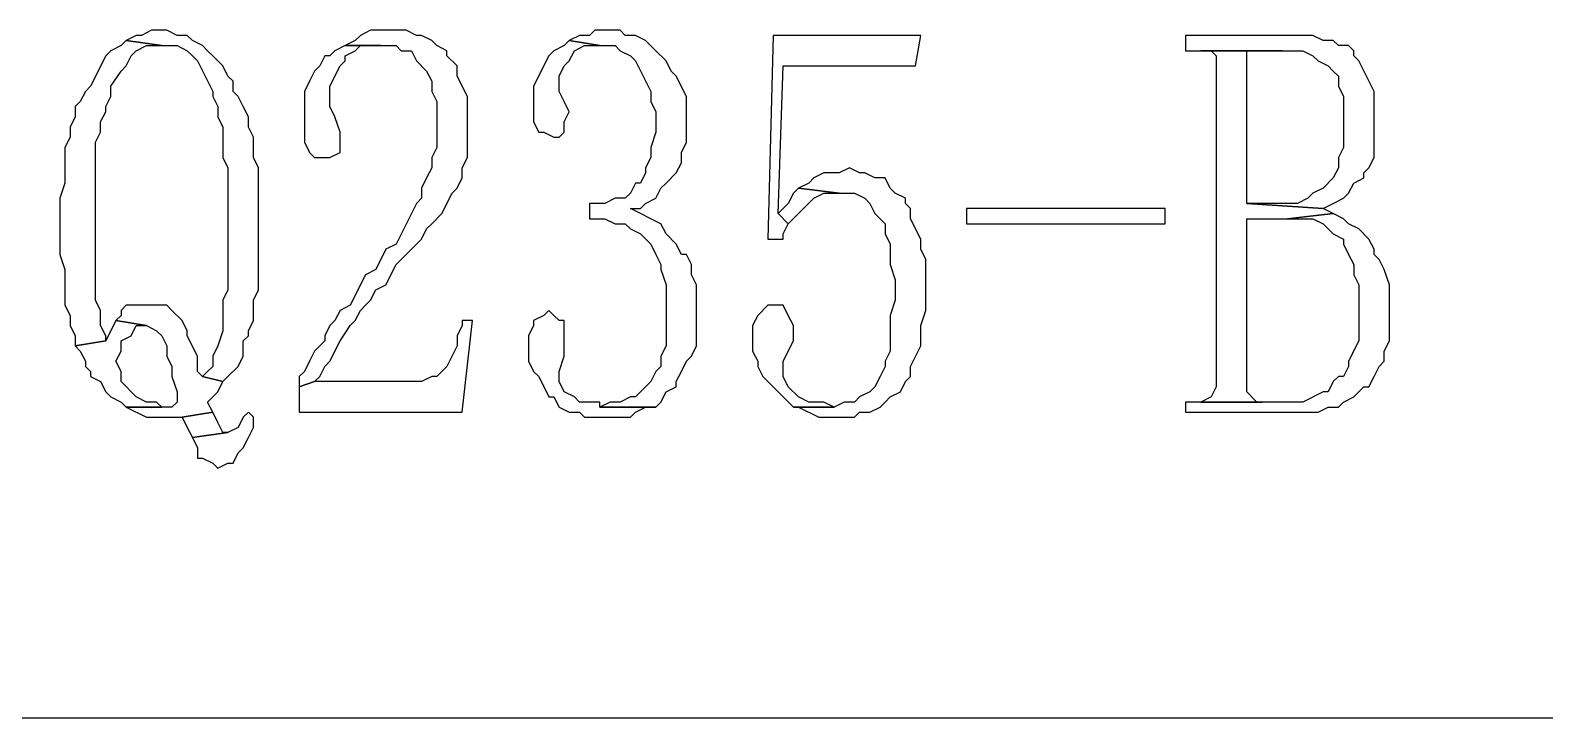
# Model space of a CAD drawing. Extents: x -15.4 to 0.8, y 0.3 to 11.8.
# Drawn here: x -1.5961 to -1.3484, y 1.5019 to 1.6144 of the extents above; entities that cross this region are included whole.
import ezdxf

# ---------------------------------------------------------------- set-up
doc = ezdxf.new("R2010")
doc.units = 0
doc.header["$MEASUREMENT"] = 0
doc.linetypes.add('AUSGEZOGEN', pattern=[0])
doc.layers.get('0').update_dxf_attribs({"linetype": 'AUSGEZOGEN'})

msp = doc.modelspace()

# ---------------------------------------------------------------- linework, layer by layer
for points in [[(-1.57461, 1.6144), (-1.57628, 1.6144), (-1.57628, 1.6144), (-1.57795, 1.61356), (-1.57795, 1.61356), (-1.57878, 1.61356), (-1.57878, 1.61356), (-1.58045, 1.61273), (-1.58045, 1.61273), (-1.57461, 1.6119), (-1.57461, 1.6119), (-1.57211, 1.6119), (-1.57211, 1.6119), (-1.57045, 1.61106), (-1.57045, 1.61106), (-1.56961, 1.61023), (-1.56961, 1.61023), (-1.56878, 1.6094), (-1.56878, 1.6094), (-1.56628, 1.6044), (-1.56628, 1.6044), (-1.56628, 1.60356), (-1.56628, 1.60356), (-1.56545, 1.6019), (-1.56545, 1.6019), (-1.56545, 1.60023), (-1.56545, 1.60023), (-1.56461, 1.59856), (-1.56461, 1.59856), (-1.56461, 1.59356), (-1.56461, 1.59356), (-1.56378, 1.5919), (-1.56378, 1.5919), (-1.56378, 1.5719), (-1.56378, 1.5719), (-1.56461, 1.57023), (-1.56461, 1.57023), (-1.56461, 1.56523), (-1.56461, 1.56523), (-1.56545, 1.56273), (-1.56545, 1.56273), (-1.56628, 1.56106), (-1.56628, 1.56106), (-1.56628, 1.5594), (-1.56628, 1.5594), (-1.56711, 1.55856), (-1.56711, 1.55856), (-1.56795, 1.55773), (-1.56795, 1.55773), (-1.56461, 1.5569), (-1.56461, 1.5569), (-1.56378, 1.55773), (-1.56378, 1.55773), (-1.56211, 1.5594), (-1.56211, 1.5594), (-1.56128, 1.56106), (-1.56128, 1.56106), (-1.56128, 1.56356), (-1.56128, 1.56356), (-1.56045, 1.5644), (-1.56045, 1.5644), (-1.56045, 1.56523), (-1.56045, 1.56523), (-1.55961, 1.5669), (-1.55961, 1.5669), (-1.55961, 1.57023), (-1.55961, 1.57023), (-1.55878, 1.5719), (-1.55878, 1.5719), (-1.55878, 1.5919), (-1.55878, 1.5919), (-1.55961, 1.59356), (-1.55961, 1.59356), (-1.55961, 1.5969), (-1.55961, 1.5969), (-1.56045, 1.59856), (-1.56045, 1.59856), (-1.56045, 1.60023), (-1.56045, 1.60023), (-1.56128, 1.6019), (-1.56128, 1.6019), (-1.56211, 1.60356), (-1.56211, 1.60356), (-1.56295, 1.6044), (-1.56295, 1.6044), (-1.56295, 1.60606), (-1.56295, 1.60606), (-1.56378, 1.6069), (-1.56378, 1.6069), (-1.56461, 1.60856), (-1.56461, 1.60856), (-1.56628, 1.61023), (-1.56628, 1.61023), (-1.56711, 1.61106), (-1.56711, 1.61106), (-1.56795, 1.6119), (-1.56795, 1.6119), (-1.56961, 1.61273), (-1.56961, 1.61273), (-1.57045, 1.61356), (-1.57045, 1.61356), (-1.57211, 1.61356), (-1.57211, 1.61356), (-1.57378, 1.6144), (-1.57461, 1.6144)], [(-1.53795, 1.6144), (-1.54045, 1.6144), (-1.54045, 1.6144), (-1.54211, 1.61356), (-1.54211, 1.61356), (-1.54295, 1.61273), (-1.54295, 1.61273), (-1.54461, 1.6119), (-1.54461, 1.6119), (-1.53628, 1.6119), (-1.53628, 1.6119), (-1.53545, 1.61106), (-1.53545, 1.61106), (-1.53378, 1.61106), (-1.53378, 1.61106), (-1.53295, 1.6094), (-1.53295, 1.6094), (-1.53128, 1.60773), (-1.53128, 1.60773), (-1.53045, 1.60606), (-1.53045, 1.60606), (-1.53045, 1.6044), (-1.53045, 1.6044), (-1.52961, 1.60273), (-1.52961, 1.60273), (-1.52961, 1.59523), (-1.52961, 1.59523), (-1.53045, 1.59356), (-1.53045, 1.59356), (-1.53045, 1.5919), (-1.53045, 1.5919), (-1.53128, 1.59023), (-1.53128, 1.59023), (-1.53211, 1.58856), (-1.53211, 1.58856), (-1.53211, 1.5869), (-1.53211, 1.5869), (-1.53295, 1.58606), (-1.53295, 1.58606), (-1.53628, 1.5794), (-1.53628, 1.5794), (-1.53795, 1.57856), (-1.53795, 1.57856), (-1.53961, 1.57523), (-1.53961, 1.57523), (-1.54128, 1.5744), (-1.54128, 1.5744), (-1.54378, 1.5694), (-1.54378, 1.5694), (-1.54545, 1.56856), (-1.54545, 1.56856), (-1.54628, 1.5669), (-1.54628, 1.5669), (-1.54711, 1.56606), (-1.54711, 1.56606), (-1.54795, 1.5644), (-1.54795, 1.5644), (-1.54795, 1.56356), (-1.54795, 1.56356), (-1.54961, 1.5619), (-1.54961, 1.5619), (-1.55045, 1.56023), (-1.55045, 1.56023), (-1.55128, 1.55856), (-1.55128, 1.55856), (-1.55211, 1.55773), (-1.55211, 1.55773), (-1.55211, 1.55606), (-1.55211, 1.55606), (-1.54961, 1.5569), (-1.54961, 1.5569), (-1.54878, 1.55773), (-1.54878, 1.55773), (-1.54795, 1.5594), (-1.54795, 1.5594), (-1.54711, 1.56023), (-1.54711, 1.56023), (-1.54545, 1.56356), (-1.54545, 1.56356), (-1.54378, 1.56606), (-1.54378, 1.56606), (-1.54295, 1.5669), (-1.54295, 1.5669), (-1.54211, 1.56856), (-1.54211, 1.56856), (-1.54128, 1.5694), (-1.54128, 1.5694), (-1.54045, 1.57023), (-1.54045, 1.57023), (-1.53961, 1.5719), (-1.53961, 1.5719), (-1.53795, 1.57273), (-1.53795, 1.57273), (-1.53628, 1.57606), (-1.53628, 1.57606), (-1.53378, 1.57856), (-1.53378, 1.57856), (-1.53211, 1.58023), (-1.53211, 1.58023), (-1.53128, 1.5819), (-1.53128, 1.5819), (-1.53045, 1.58273), (-1.53045, 1.58273), (-1.52878, 1.5844), (-1.52878, 1.5844), (-1.52711, 1.58773), (-1.52711, 1.58773), (-1.52628, 1.58856), (-1.52628, 1.58856), (-1.52545, 1.59023), (-1.52545, 1.59023), (-1.52545, 1.5919), (-1.52545, 1.5919), (-1.52461, 1.59356), (-1.52461, 1.59356), (-1.52461, 1.60356), (-1.52461, 1.60356), (-1.52628, 1.6069), (-1.52628, 1.6069), (-1.52628, 1.60856), (-1.52628, 1.60856), (-1.52795, 1.61023), (-1.52795, 1.61023), (-1.52795, 1.61106), (-1.52795, 1.61106), (-1.52961, 1.6119), (-1.52961, 1.6119), (-1.53045, 1.61273), (-1.53045, 1.61273), (-1.53211, 1.61356), (-1.53211, 1.61356), (-1.53295, 1.61356), (-1.53295, 1.61356), (-1.53461, 1.6144), (-1.53461, 1.6144), (-1.53628, 1.6144), (-1.53795, 1.6144)], [(-1.50128, 1.6144), (-1.50378, 1.6144), (-1.50378, 1.6144), (-1.50461, 1.61356), (-1.50461, 1.61356), (-1.50628, 1.61356), (-1.50628, 1.61356), (-1.50795, 1.61273), (-1.50795, 1.61273), (-1.50295, 1.6119), (-1.50295, 1.6119), (-1.50045, 1.6119), (-1.50045, 1.6119), (-1.49961, 1.61106), (-1.49961, 1.61106), (-1.49795, 1.61023), (-1.49795, 1.61023), (-1.49711, 1.6094), (-1.49711, 1.6094), (-1.49461, 1.6044), (-1.49461, 1.6044), (-1.49461, 1.60273), (-1.49461, 1.60273), (-1.49378, 1.60106), (-1.49378, 1.60106), (-1.49378, 1.59773), (-1.49378, 1.59773), (-1.49461, 1.59523), (-1.49461, 1.59523), (-1.49461, 1.59356), (-1.49461, 1.59356), (-1.49545, 1.5919), (-1.49545, 1.5919), (-1.49545, 1.59106), (-1.49545, 1.59106), (-1.49628, 1.5894), (-1.49628, 1.5894), (-1.49711, 1.5894), (-1.49711, 1.5894), (-1.49795, 1.58773), (-1.49795, 1.58773), (-1.49878, 1.5869), (-1.49878, 1.5869), (-1.50045, 1.5869), (-1.50045, 1.5869), (-1.50211, 1.58606), (-1.50211, 1.58606), (-1.50461, 1.58606), (-1.50461, 1.58606), (-1.50461, 1.58356), (-1.50461, 1.58356), (-1.50211, 1.58356), (-1.50211, 1.58356), (-1.50045, 1.58273), (-1.50045, 1.58273), (-1.49878, 1.58273), (-1.49878, 1.58273), (-1.49795, 1.5819), (-1.49795, 1.5819), (-1.49628, 1.58106), (-1.49628, 1.58106), (-1.49461, 1.5794), (-1.49461, 1.5794), (-1.49378, 1.57773), (-1.49378, 1.57773), (-1.49295, 1.57606), (-1.49295, 1.57606), (-1.49295, 1.57523), (-1.49295, 1.57523), (-1.49211, 1.57273), (-1.49211, 1.57273), (-1.49211, 1.56273), (-1.49211, 1.56273), (-1.49295, 1.56106), (-1.49295, 1.56106), (-1.49295, 1.5594), (-1.49295, 1.5594), (-1.49378, 1.55856), (-1.49378, 1.55856), (-1.49461, 1.5569), (-1.49461, 1.5569), (-1.49711, 1.5544), (-1.49711, 1.5544), (-1.49795, 1.5544), (-1.49795, 1.5544), (-1.49961, 1.55356), (-1.49961, 1.55356), (-1.50128, 1.55356), (-1.50128, 1.55356), (-1.50295, 1.55273), (-1.50295, 1.55273), (-1.49378, 1.55273), (-1.49378, 1.55273), (-1.49295, 1.55356), (-1.49295, 1.55356), (-1.49211, 1.55523), (-1.49211, 1.55523), (-1.49045, 1.55606), (-1.49045, 1.55606), (-1.49045, 1.5569), (-1.49045, 1.5569), (-1.48961, 1.55856), (-1.48961, 1.55856), (-1.48878, 1.56023), (-1.48878, 1.56023), (-1.48795, 1.56106), (-1.48795, 1.56106), (-1.48711, 1.56273), (-1.48711, 1.56273), (-1.48711, 1.57273), (-1.48711, 1.57273), (-1.48795, 1.5744), (-1.48795, 1.5744), (-1.48795, 1.57606), (-1.48795, 1.57606), (-1.48878, 1.57773), (-1.48878, 1.57773), (-1.48961, 1.57773), (-1.48961, 1.57773), (-1.49045, 1.5794), (-1.49045, 1.5794), (-1.49211, 1.58106), (-1.49211, 1.58106), (-1.49295, 1.58273), (-1.49295, 1.58273), (-1.49795, 1.58523), (-1.49795, 1.58523), (-1.49628, 1.58523), (-1.49628, 1.58523), (-1.49545, 1.58606), (-1.49545, 1.58606), (-1.49378, 1.5869), (-1.49378, 1.5869), (-1.49295, 1.58856), (-1.49295, 1.58856), (-1.49211, 1.5894), (-1.49211, 1.5894), (-1.49045, 1.59106), (-1.49045, 1.59106), (-1.48961, 1.59273), (-1.48961, 1.59273), (-1.48961, 1.5944), (-1.48961, 1.5944), (-1.48878, 1.59606), (-1.48878, 1.59606), (-1.48878, 1.60356), (-1.48878, 1.60356), (-1.49045, 1.6069), (-1.49045, 1.6069), (-1.49128, 1.60773), (-1.49128, 1.60773), (-1.49211, 1.6094), (-1.49211, 1.6094), (-1.49378, 1.61106), (-1.49378, 1.61106), (-1.49545, 1.61273), (-1.49545, 1.61273), (-1.49711, 1.61356), (-1.49711, 1.61356), (-1.49878, 1.61356), (-1.49878, 1.61356), (-1.49961, 1.6144), (-1.50128, 1.6144)], [(-1.45045, 1.61356), (-1.47461, 1.61356), (-1.47461, 1.61356), (-1.47545, 1.58023), (-1.47545, 1.58023), (-1.47295, 1.58023), (-1.47295, 1.58023), (-1.47295, 1.58106), (-1.47295, 1.58106), (-1.47211, 1.58273), (-1.47211, 1.58273), (-1.47378, 1.5844), (-1.47378, 1.5844), (-1.47295, 1.60856), (-1.47295, 1.60856), (-1.45128, 1.60856), (-1.45045, 1.61356)], [(-1.38961, 1.61356), (-1.40711, 1.61356), (-1.40711, 1.61356), (-1.40711, 1.61106), (-1.40711, 1.61106), (-1.38795, 1.61106), (-1.38795, 1.61106), (-1.38628, 1.61023), (-1.38628, 1.61023), (-1.38545, 1.6094), (-1.38545, 1.6094), (-1.38378, 1.60856), (-1.38378, 1.60856), (-1.38295, 1.60773), (-1.38295, 1.60773), (-1.38211, 1.6069), (-1.38211, 1.6069), (-1.38211, 1.60523), (-1.38211, 1.60523), (-1.38128, 1.60356), (-1.38128, 1.60356), (-1.38128, 1.59523), (-1.38128, 1.59523), (-1.38211, 1.59356), (-1.38211, 1.59356), (-1.38211, 1.5919), (-1.38211, 1.5919), (-1.38295, 1.59023), (-1.38295, 1.59023), (-1.38461, 1.58856), (-1.38461, 1.58856), (-1.38628, 1.58773), (-1.38628, 1.58773), (-1.38711, 1.5869), (-1.38711, 1.5869), (-1.38878, 1.58606), (-1.38878, 1.58606), (-1.39711, 1.58606), (-1.39711, 1.58606), (-1.38461, 1.58523), (-1.38461, 1.58523), (-1.38295, 1.58606), (-1.38295, 1.58606), (-1.38128, 1.5869), (-1.38128, 1.5869), (-1.38045, 1.58773), (-1.38045, 1.58773), (-1.37961, 1.5894), (-1.37961, 1.5894), (-1.37795, 1.59023), (-1.37795, 1.59023), (-1.37795, 1.59106), (-1.37795, 1.59106), (-1.37711, 1.5919), (-1.37711, 1.5919), (-1.37628, 1.59356), (-1.37628, 1.59356), (-1.37628, 1.6044), (-1.37628, 1.6044), (-1.37878, 1.6094), (-1.37878, 1.6094), (-1.37961, 1.61023), (-1.37961, 1.61023), (-1.37961, 1.61106), (-1.37961, 1.61106), (-1.38045, 1.6119), (-1.38045, 1.6119), (-1.38211, 1.6119), (-1.38211, 1.6119), (-1.38295, 1.61273), (-1.38295, 1.61273), (-1.38461, 1.61273), (-1.38461, 1.61273), (-1.38628, 1.61356), (-1.38628, 1.61356), (-1.38795, 1.61356), (-1.38961, 1.61356)], [(-1.58045, 1.61273), (-1.58128, 1.6119), (-1.58128, 1.6119), (-1.58295, 1.61106), (-1.58295, 1.61106), (-1.58378, 1.61023), (-1.58378, 1.61023), (-1.58628, 1.60523), (-1.58628, 1.60523), (-1.58711, 1.6044), (-1.58711, 1.6044), (-1.58795, 1.60273), (-1.58795, 1.60273), (-1.58878, 1.6019), (-1.58878, 1.6019), (-1.58878, 1.60023), (-1.58878, 1.60023), (-1.58961, 1.59856), (-1.58961, 1.59856), (-1.58961, 1.5969), (-1.58961, 1.5969), (-1.59045, 1.59523), (-1.59045, 1.59523), (-1.59045, 1.5894), (-1.59045, 1.5894), (-1.59128, 1.5869), (-1.59128, 1.5869), (-1.59128, 1.57773), (-1.59128, 1.57773), (-1.59045, 1.57523), (-1.59045, 1.57523), (-1.59045, 1.5694), (-1.59045, 1.5694), (-1.58961, 1.56773), (-1.58961, 1.56773), (-1.58961, 1.56606), (-1.58961, 1.56606), (-1.58878, 1.5644), (-1.58878, 1.5644), (-1.58878, 1.56273), (-1.58878, 1.56273), (-1.58378, 1.56356), (-1.58378, 1.56356), (-1.58378, 1.5644), (-1.58378, 1.5644), (-1.58461, 1.56606), (-1.58461, 1.56606), (-1.58461, 1.56856), (-1.58461, 1.56856), (-1.58545, 1.57023), (-1.58545, 1.57023), (-1.58545, 1.59606), (-1.58545, 1.59606), (-1.58461, 1.59773), (-1.58461, 1.59773), (-1.58461, 1.5994), (-1.58461, 1.5994), (-1.58378, 1.60106), (-1.58378, 1.60106), (-1.58378, 1.6019), (-1.58378, 1.6019), (-1.58295, 1.60356), (-1.58295, 1.60356), (-1.58295, 1.60523), (-1.58295, 1.60523), (-1.58128, 1.60773), (-1.58128, 1.60773), (-1.58045, 1.60856), (-1.58045, 1.60856), (-1.57961, 1.61023), (-1.57961, 1.61023), (-1.57878, 1.61106), (-1.57878, 1.61106), (-1.57711, 1.6119), (-1.57711, 1.6119), (-1.57461, 1.6119), (-1.58045, 1.61273)], [(-1.54461, 1.6119), (-1.54628, 1.61106), (-1.54628, 1.61106), (-1.54711, 1.61023), (-1.54711, 1.61023), (-1.54795, 1.61023), (-1.54795, 1.61023), (-1.54878, 1.60856), (-1.54878, 1.60856), (-1.54961, 1.60773), (-1.54961, 1.60773), (-1.55045, 1.60606), (-1.55045, 1.60606), (-1.55128, 1.6044), (-1.55128, 1.6044), (-1.55128, 1.59606), (-1.55128, 1.59606), (-1.55045, 1.5944), (-1.55045, 1.5944), (-1.54961, 1.59356), (-1.54961, 1.59356), (-1.54711, 1.59356), (-1.54711, 1.59356), (-1.54545, 1.5944), (-1.54545, 1.5944), (-1.54545, 1.59773), (-1.54545, 1.59773), (-1.54628, 1.60023), (-1.54628, 1.60023), (-1.54711, 1.6019), (-1.54711, 1.6019), (-1.54711, 1.60523), (-1.54711, 1.60523), (-1.54545, 1.60856), (-1.54545, 1.60856), (-1.54461, 1.6094), (-1.54461, 1.6094), (-1.54461, 1.61023), (-1.54461, 1.61023), (-1.54295, 1.61106), (-1.54295, 1.61106), (-1.54211, 1.6119), (-1.54211, 1.6119), (-1.53878, 1.6119), (-1.54461, 1.6119)], [(-1.50795, 1.61273), (-1.50878, 1.6119), (-1.50878, 1.6119), (-1.51045, 1.61106), (-1.51045, 1.61106), (-1.51128, 1.61023), (-1.51128, 1.61023), (-1.51378, 1.60523), (-1.51378, 1.60523), (-1.51378, 1.5994), (-1.51378, 1.5994), (-1.51295, 1.59773), (-1.51295, 1.59773), (-1.51211, 1.59773), (-1.51211, 1.59773), (-1.51045, 1.5969), (-1.51045, 1.5969), (-1.50961, 1.5969), (-1.50961, 1.5969), (-1.50878, 1.59773), (-1.50878, 1.59773), (-1.50878, 1.5994), (-1.50878, 1.5994), (-1.50795, 1.60106), (-1.50795, 1.60106), (-1.50878, 1.60273), (-1.50878, 1.60273), (-1.50961, 1.6044), (-1.50961, 1.6044), (-1.50961, 1.6069), (-1.50961, 1.6069), (-1.50878, 1.60856), (-1.50878, 1.60856), (-1.50795, 1.6094), (-1.50795, 1.6094), (-1.50711, 1.61106), (-1.50711, 1.61106), (-1.50545, 1.6119), (-1.50545, 1.6119), (-1.50295, 1.6119), (-1.50795, 1.61273)], [(-1.40461, 1.61106), (-1.40295, 1.61106), (-1.40295, 1.61106), (-1.40211, 1.61023), (-1.40211, 1.61023), (-1.40211, 1.55606), (-1.40211, 1.55606), (-1.40295, 1.5544), (-1.40295, 1.5544), (-1.40461, 1.55356), (-1.40461, 1.55356), (-1.39461, 1.55356), (-1.39461, 1.55356), (-1.39545, 1.55356), (-1.39545, 1.55356), (-1.39711, 1.55523), (-1.39711, 1.55523), (-1.39711, 1.58356), (-1.39711, 1.58356), (-1.39045, 1.58356), (-1.39045, 1.58356), (-1.38295, 1.5844), (-1.38295, 1.5844), (-1.38461, 1.58523), (-1.38461, 1.58523), (-1.39711, 1.58606), (-1.39711, 1.58606), (-1.39711, 1.61106), (-1.39711, 1.61106), (-1.39128, 1.61106), (-1.40461, 1.61106)], [(-1.46211, 1.5919), (-1.46378, 1.59106), (-1.46378, 1.59106), (-1.46628, 1.59106), (-1.46628, 1.59106), (-1.46795, 1.59023), (-1.46795, 1.59023), (-1.46878, 1.5894), (-1.46878, 1.5894), (-1.47045, 1.58856), (-1.47045, 1.58856), (-1.46378, 1.58773), (-1.46378, 1.58773), (-1.46128, 1.58773), (-1.46128, 1.58773), (-1.45961, 1.5869), (-1.45961, 1.5869), (-1.45878, 1.58606), (-1.45878, 1.58606), (-1.45795, 1.5844), (-1.45795, 1.5844), (-1.45711, 1.58356), (-1.45711, 1.58356), (-1.45628, 1.58273), (-1.45628, 1.58273), (-1.45628, 1.58106), (-1.45628, 1.58106), (-1.45545, 1.5794), (-1.45545, 1.5794), (-1.45545, 1.57606), (-1.45545, 1.57606), (-1.45461, 1.57356), (-1.45461, 1.57356), (-1.45461, 1.57023), (-1.45461, 1.57023), (-1.45545, 1.56773), (-1.45545, 1.56773), (-1.45545, 1.5619), (-1.45545, 1.5619), (-1.45628, 1.56023), (-1.45628, 1.56023), (-1.45628, 1.5594), (-1.45628, 1.5594), (-1.45711, 1.55773), (-1.45711, 1.55773), (-1.45795, 1.55606), (-1.45795, 1.55606), (-1.45878, 1.55523), (-1.45878, 1.55523), (-1.46045, 1.5544), (-1.46045, 1.5544), (-1.46128, 1.55356), (-1.46128, 1.55356), (-1.46295, 1.55356), (-1.46295, 1.55356), (-1.46461, 1.55273), (-1.46461, 1.55273), (-1.47128, 1.55273), (-1.47128, 1.55273), (-1.47045, 1.55273), (-1.47045, 1.55273), (-1.46711, 1.55106), (-1.46711, 1.55106), (-1.46128, 1.55106), (-1.46128, 1.55106), (-1.46045, 1.5519), (-1.46045, 1.5519), (-1.45878, 1.5519), (-1.45878, 1.5519), (-1.45711, 1.55273), (-1.45711, 1.55273), (-1.45628, 1.55356), (-1.45628, 1.55356), (-1.45545, 1.5544), (-1.45545, 1.5544), (-1.45378, 1.55523), (-1.45378, 1.55523), (-1.45295, 1.5569), (-1.45295, 1.5569), (-1.45211, 1.55773), (-1.45211, 1.55773), (-1.45211, 1.5594), (-1.45211, 1.5594), (-1.45045, 1.56273), (-1.45045, 1.56273), (-1.45045, 1.56606), (-1.45045, 1.56606), (-1.44961, 1.56856), (-1.44961, 1.56856), (-1.44961, 1.5769), (-1.44961, 1.5769), (-1.45045, 1.57856), (-1.45045, 1.57856), (-1.45045, 1.58023), (-1.45045, 1.58023), (-1.45211, 1.58356), (-1.45211, 1.58356), (-1.45211, 1.58523), (-1.45211, 1.58523), (-1.45295, 1.58606), (-1.45295, 1.58606), (-1.45295, 1.5869), (-1.45295, 1.5869), (-1.45461, 1.58773), (-1.45461, 1.58773), (-1.45545, 1.58856), (-1.45545, 1.58856), (-1.45628, 1.59023), (-1.45628, 1.59023), (-1.45795, 1.59023), (-1.45795, 1.59023), (-1.45961, 1.59106), (-1.45961, 1.59106), (-1.46045, 1.59106), (-1.46211, 1.5919)], [(-1.47045, 1.58856), (-1.47128, 1.58773), (-1.47128, 1.58773), (-1.47211, 1.58606), (-1.47211, 1.58606), (-1.47378, 1.5844), (-1.47378, 1.5844), (-1.47211, 1.58273), (-1.47211, 1.58273), (-1.46795, 1.5869), (-1.46795, 1.5869), (-1.46628, 1.58773), (-1.46628, 1.58773), (-1.46378, 1.58773), (-1.47045, 1.58856)], [(-1.41045, 1.58273), (-1.41045, 1.58523), (-1.41045, 1.58523), (-1.44295, 1.58523), (-1.44295, 1.58523), (-1.44295, 1.58273), (-1.44295, 1.58273), (-1.41045, 1.58273), (-1.41045, 1.58273)], [(-1.38295, 1.5844), (-1.39045, 1.58356), (-1.39045, 1.58356), (-1.38628, 1.58356), (-1.38628, 1.58356), (-1.38461, 1.58273), (-1.38461, 1.58273), (-1.38378, 1.5819), (-1.38378, 1.5819), (-1.38295, 1.58106), (-1.38295, 1.58106), (-1.38128, 1.58023), (-1.38128, 1.58023), (-1.38128, 1.5794), (-1.38128, 1.5794), (-1.38045, 1.57773), (-1.38045, 1.57773), (-1.37961, 1.57606), (-1.37961, 1.57606), (-1.37961, 1.5744), (-1.37961, 1.5744), (-1.37878, 1.57273), (-1.37878, 1.57273), (-1.37878, 1.56356), (-1.37878, 1.56356), (-1.38045, 1.56023), (-1.38045, 1.56023), (-1.38045, 1.5594), (-1.38045, 1.5594), (-1.38128, 1.55773), (-1.38128, 1.55773), (-1.38211, 1.55773), (-1.38211, 1.55773), (-1.38295, 1.5569), (-1.38295, 1.5569), (-1.38378, 1.55523), (-1.38378, 1.55523), (-1.38461, 1.55523), (-1.38461, 1.55523), (-1.38795, 1.55356), (-1.38795, 1.55356), (-1.40711, 1.55356), (-1.40711, 1.55356), (-1.40711, 1.5519), (-1.40711, 1.5519), (-1.38545, 1.5519), (-1.38545, 1.5519), (-1.38378, 1.55273), (-1.38378, 1.55273), (-1.38211, 1.55273), (-1.38211, 1.55273), (-1.38128, 1.55356), (-1.38128, 1.55356), (-1.37961, 1.5544), (-1.37961, 1.5544), (-1.37795, 1.55606), (-1.37795, 1.55606), (-1.37711, 1.55606), (-1.37711, 1.55606), (-1.37628, 1.55773), (-1.37628, 1.55773), (-1.37545, 1.5594), (-1.37545, 1.5594), (-1.37461, 1.56023), (-1.37461, 1.56023), (-1.37461, 1.5619), (-1.37461, 1.5619), (-1.37378, 1.56356), (-1.37378, 1.56356), (-1.37378, 1.57273), (-1.37378, 1.57273), (-1.37461, 1.57523), (-1.37461, 1.57523), (-1.37545, 1.5769), (-1.37545, 1.5769), (-1.37628, 1.57773), (-1.37628, 1.57773), (-1.37628, 1.57856), (-1.37628, 1.57856), (-1.37711, 1.58023), (-1.37711, 1.58023), (-1.37878, 1.5819), (-1.37878, 1.5819), (-1.38045, 1.58273), (-1.38045, 1.58273), (-1.38128, 1.58356), (-1.38295, 1.5844)], [(-1.57711, 1.5694), (-1.58045, 1.5694), (-1.58045, 1.5694), (-1.58128, 1.56856), (-1.58128, 1.56856), (-1.58128, 1.56773), (-1.58128, 1.56773), (-1.58211, 1.5669), (-1.58211, 1.5669), (-1.57711, 1.56606), (-1.57711, 1.56606), (-1.57545, 1.56523), (-1.57545, 1.56523), (-1.57461, 1.5644), (-1.57461, 1.5644), (-1.57378, 1.56273), (-1.57378, 1.56273), (-1.57378, 1.56106), (-1.57378, 1.56106), (-1.57295, 1.5594), (-1.57295, 1.5594), (-1.57295, 1.55773), (-1.57295, 1.55773), (-1.57211, 1.55523), (-1.57211, 1.55523), (-1.57211, 1.55356), (-1.57211, 1.55356), (-1.57295, 1.55273), (-1.57295, 1.55273), (-1.58045, 1.55273), (-1.58045, 1.55273), (-1.57711, 1.55106), (-1.57711, 1.55106), (-1.57128, 1.55106), (-1.57128, 1.55106), (-1.56628, 1.5519), (-1.56628, 1.5519), (-1.56711, 1.55356), (-1.56711, 1.55356), (-1.56545, 1.55523), (-1.56545, 1.55523), (-1.56461, 1.5569), (-1.56461, 1.5569), (-1.56795, 1.55773), (-1.56795, 1.55773), (-1.56878, 1.55856), (-1.56878, 1.55856), (-1.56878, 1.56106), (-1.56878, 1.56106), (-1.57045, 1.5644), (-1.57045, 1.5644), (-1.57045, 1.56523), (-1.57045, 1.56523), (-1.57128, 1.5669), (-1.57128, 1.5669), (-1.57295, 1.56856), (-1.57295, 1.56856), (-1.57378, 1.5694), (-1.57378, 1.5694), (-1.57545, 1.5694), (-1.57711, 1.5694)], [(-1.51128, 1.56856), (-1.51211, 1.56773), (-1.51211, 1.56773), (-1.51378, 1.5669), (-1.51378, 1.5669), (-1.51378, 1.56606), (-1.51378, 1.56606), (-1.51461, 1.5644), (-1.51461, 1.5644), (-1.51461, 1.56023), (-1.51461, 1.56023), (-1.51378, 1.55856), (-1.51378, 1.55856), (-1.51295, 1.55773), (-1.51295, 1.55773), (-1.51128, 1.5544), (-1.51128, 1.5544), (-1.51045, 1.5544), (-1.51045, 1.5544), (-1.50961, 1.55273), (-1.50961, 1.55273), (-1.50795, 1.5519), (-1.50795, 1.5519), (-1.50628, 1.5519), (-1.50628, 1.5519), (-1.50545, 1.55106), (-1.50545, 1.55106), (-1.49795, 1.55106), (-1.49795, 1.55106), (-1.49711, 1.5519), (-1.49711, 1.5519), (-1.49545, 1.55273), (-1.49545, 1.55273), (-1.49378, 1.55273), (-1.49378, 1.55273), (-1.50295, 1.55273), (-1.50295, 1.55273), (-1.50295, 1.55356), (-1.50295, 1.55356), (-1.50628, 1.55356), (-1.50628, 1.55356), (-1.50711, 1.5544), (-1.50711, 1.5544), (-1.50878, 1.55523), (-1.50878, 1.55523), (-1.50961, 1.5569), (-1.50961, 1.5569), (-1.50961, 1.55856), (-1.50961, 1.55856), (-1.50878, 1.56106), (-1.50878, 1.56106), (-1.50878, 1.5669), (-1.50878, 1.5669), (-1.50961, 1.5669), (-1.50961, 1.5669), (-1.51045, 1.56773), (-1.51128, 1.56856)], [(-1.47461, 1.5694), (-1.47545, 1.5694), (-1.47545, 1.5694), (-1.47711, 1.56773), (-1.47711, 1.56773), (-1.47795, 1.56606), (-1.47795, 1.56606), (-1.47795, 1.5619), (-1.47795, 1.5619), (-1.47711, 1.56023), (-1.47711, 1.56023), (-1.47711, 1.5594), (-1.47711, 1.5594), (-1.47628, 1.55773), (-1.47628, 1.55773), (-1.47128, 1.55273), (-1.47128, 1.55273), (-1.46461, 1.55273), (-1.46461, 1.55273), (-1.46628, 1.55356), (-1.46628, 1.55356), (-1.46878, 1.55356), (-1.46878, 1.55356), (-1.47045, 1.5544), (-1.47045, 1.5544), (-1.47211, 1.55606), (-1.47211, 1.55606), (-1.47295, 1.55773), (-1.47295, 1.55773), (-1.47295, 1.56023), (-1.47295, 1.56023), (-1.47128, 1.56356), (-1.47128, 1.56356), (-1.47128, 1.56606), (-1.47128, 1.56606), (-1.47211, 1.56773), (-1.47211, 1.56773), (-1.47295, 1.5694), (-1.47461, 1.5694)], [(-1.58211, 1.5669), (-1.58378, 1.56356), (-1.58378, 1.56356), (-1.58878, 1.56273), (-1.58878, 1.56273), (-1.58795, 1.5619), (-1.58795, 1.5619), (-1.58711, 1.56023), (-1.58711, 1.56023), (-1.58711, 1.5594), (-1.58711, 1.5594), (-1.58628, 1.55856), (-1.58628, 1.55856), (-1.58628, 1.55773), (-1.58628, 1.55773), (-1.58461, 1.5569), (-1.58461, 1.5569), (-1.58378, 1.55523), (-1.58378, 1.55523), (-1.58295, 1.5544), (-1.58295, 1.5544), (-1.58128, 1.55356), (-1.58128, 1.55356), (-1.58045, 1.55273), (-1.58045, 1.55273), (-1.57461, 1.55273), (-1.57461, 1.55273), (-1.57545, 1.55356), (-1.57545, 1.55356), (-1.57711, 1.55356), (-1.57711, 1.55356), (-1.57878, 1.5544), (-1.57878, 1.5544), (-1.58128, 1.5569), (-1.58128, 1.5569), (-1.58128, 1.55856), (-1.58128, 1.55856), (-1.58211, 1.56023), (-1.58211, 1.56023), (-1.58128, 1.5619), (-1.58128, 1.5619), (-1.58128, 1.56356), (-1.58128, 1.56356), (-1.57961, 1.5644), (-1.57961, 1.5644), (-1.57878, 1.56606), (-1.57878, 1.56606), (-1.57711, 1.56606), (-1.58211, 1.5669)], [(-1.52378, 1.5669), (-1.52545, 1.5669), (-1.52545, 1.5669), (-1.52545, 1.56606), (-1.52545, 1.56606), (-1.52628, 1.5644), (-1.52628, 1.5644), (-1.52628, 1.56273), (-1.52628, 1.56273), (-1.52795, 1.5594), (-1.52795, 1.5594), (-1.52961, 1.55773), (-1.52961, 1.55773), (-1.53045, 1.55773), (-1.53045, 1.55773), (-1.53211, 1.5569), (-1.53211, 1.5569), (-1.54961, 1.5569), (-1.54961, 1.5569), (-1.55211, 1.55606), (-1.55211, 1.55606), (-1.55211, 1.5519), (-1.55211, 1.5519), (-1.52545, 1.5519), (-1.52378, 1.5669)], [(-1.56628, 1.5519), (-1.57128, 1.55106), (-1.57128, 1.55106), (-1.57045, 1.5494), (-1.57045, 1.5494), (-1.56961, 1.54773), (-1.56961, 1.54773), (-1.56378, 1.54856), (-1.56378, 1.54856), (-1.56461, 1.54856), (-1.56461, 1.54856), (-1.56545, 1.55023), (-1.56628, 1.5519)], [(-1.56045, 1.5519), (-1.56128, 1.55106), (-1.56128, 1.55106), (-1.56211, 1.5494), (-1.56211, 1.5494), (-1.56378, 1.54856), (-1.56378, 1.54856), (-1.56961, 1.54773), (-1.56961, 1.54773), (-1.56878, 1.54606), (-1.56878, 1.54606), (-1.56878, 1.5444), (-1.56878, 1.5444), (-1.56795, 1.5444), (-1.56795, 1.5444), (-1.56628, 1.54356), (-1.56628, 1.54356), (-1.56545, 1.54273), (-1.56545, 1.54273), (-1.56378, 1.54356), (-1.56378, 1.54356), (-1.56295, 1.54356), (-1.56295, 1.54356), (-1.56211, 1.54523), (-1.56211, 1.54523), (-1.56128, 1.54606), (-1.56128, 1.54606), (-1.56045, 1.54773), (-1.56045, 1.54773), (-1.55961, 1.5494), (-1.55961, 1.5494), (-1.55961, 1.55106), (-1.56045, 1.5519)], [(-3.26878, 1.5019), (0.08122, 1.5019)]]:
    msp.add_lwpolyline(points)

doc.saveas('drawing.dxf')
